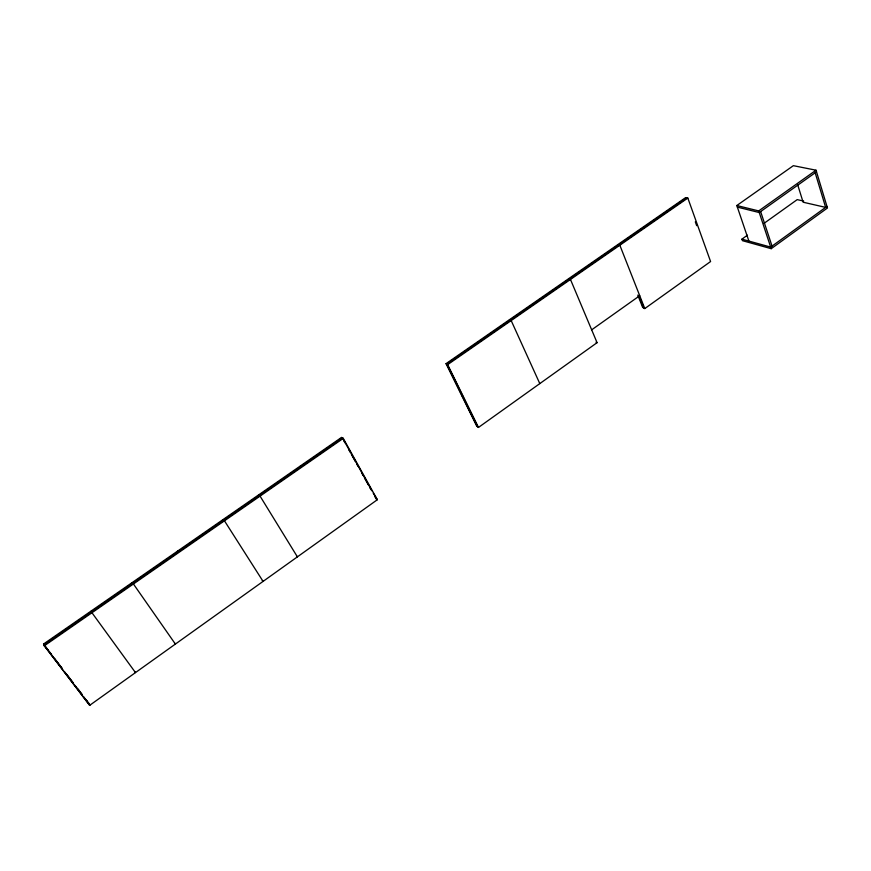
<?xml version="1.0" encoding="UTF-8"?>
<svg xmlns="http://www.w3.org/2000/svg" width="871" height="871" viewBox="0 0 871 871"><rect width="100%" height="100%" fill="white"/><g stroke="black" fill="none" stroke-linecap="round" stroke-linejoin="round"><path stroke-width="1.31" d="M826.971 206.427L770.683 247.103L741.918 239.144L742.44 240.679L771.205 248.681L827.45 208.006L816.029 170.204L793.361 165.675L736.822 205.523L748.886 241.071M89.691 705.325L377.339 499.725L343.272 438.374L342.423 437.765L43.713 644.932L89.691 705.325L43.713 644.932M638.693 295.487L643.691 308.149L644.79 308.563L710.584 261.54L687.829 198.065L686.664 197.771L446.714 364.111L477.526 426.855L478.495 427.421L597.071 342.673L570.472 279.46L569.405 279.058M741.918 239.144L747.449 235.192M764.041 223.335L797.215 199.622L803.683 201.103M816.519 171.827L759.251 212.546L737.367 207.113M736.822 205.523L758.706 210.924L816.029 170.204M591.67 329.837L639.728 295.705M510.417 320.19L569.318 279.351L568.251 278.96L509.415 319.733L511.179 320.572L539.802 383.61M618.965 244.936L686.577 198.055L685.412 197.761L617.855 244.577L619.836 245.219L644.79 308.563M44.062 644.954L43.55 644.017L90.693 611.333L91.259 612.215L44.062 644.954L48.145 650.289M446.028 363.664L461.467 395.086L462.425 395.63L446.975 364.176L510.079 320.419L509.067 319.973L446.028 363.664L447.661 364.633L687.829 198.065M44.236 645.868L343.272 438.374M596.004 342.216L597.071 342.673M377.339 499.725L373.202 493.16M259.525 495.251L297.392 556.863L296.608 556.112M223.912 519.954L263.075 581.393L262.323 580.598M43.55 644.017L50.877 653.62M55.886 660.164L62.309 668.569M67.23 675.014L73.556 683.289M78.412 689.647L82.309 694.742M86.196 699.827L87.753 701.874M49.767 652.423L55.483 659.891L54.96 658.944M55.613 660.066L62.037 668.471M64.443 671.617L66.849 674.775L66.316 673.816M66.98 674.938L73.306 683.223M74.884 685.292L78.052 689.429M82.07 694.688L77.508 688.46M83.638 696.735L89.092 703.866L88.537 702.886M132.828 583.135L175.376 644.072L174.723 643.19M134.863 671.661L135.473 672.597L91.346 611.899M342.423 437.765L371.884 490.809M343.642 440.41L344.938 442.751M348.846 449.784L350.153 452.136M351.449 454.477L355.357 461.51M356.664 463.851L357.97 466.192M361.868 473.225L363.174 475.577M364.481 477.918L368.389 484.951M369.685 487.292L370.992 489.644M374.9 496.666L376.196 499.018M447.661 364.633L478.495 427.421M638.911 295.519L643.778 307.866L642.667 307.452L637.801 295.117M695.308 221.865L696.68 225.676M760.633 211.566L772.044 246.123M758.706 210.924L771.205 248.681M797.629 184.576L803.116 202.214L825.654 207.385L815.18 172.785M618.639 245.154L569.645 279.123L568.578 278.731L617.528 244.805L618.639 245.154M132.12 582.612L91.107 611.05L91.684 611.932L132.74 583.45L132.12 582.612M178.098 550.733L132.534 582.329L133.154 583.167L178.762 551.517L178.098 550.733M223.107 519.53L178.501 550.461L179.165 551.245L223.825 520.27L223.107 519.53M258.687 494.859L223.499 519.258L224.217 519.998L259.438 495.566L258.687 494.859M300.495 465.876L259.068 494.597L259.83 495.294L301.301 466.529L300.495 465.876M341.486 437.449L300.876 465.604L301.682 466.268L342.336 438.069L341.486 437.449M462.599 395.978L461.641 395.434L476.655 425.995L477.624 426.561L462.599 395.978"/></g></svg>
